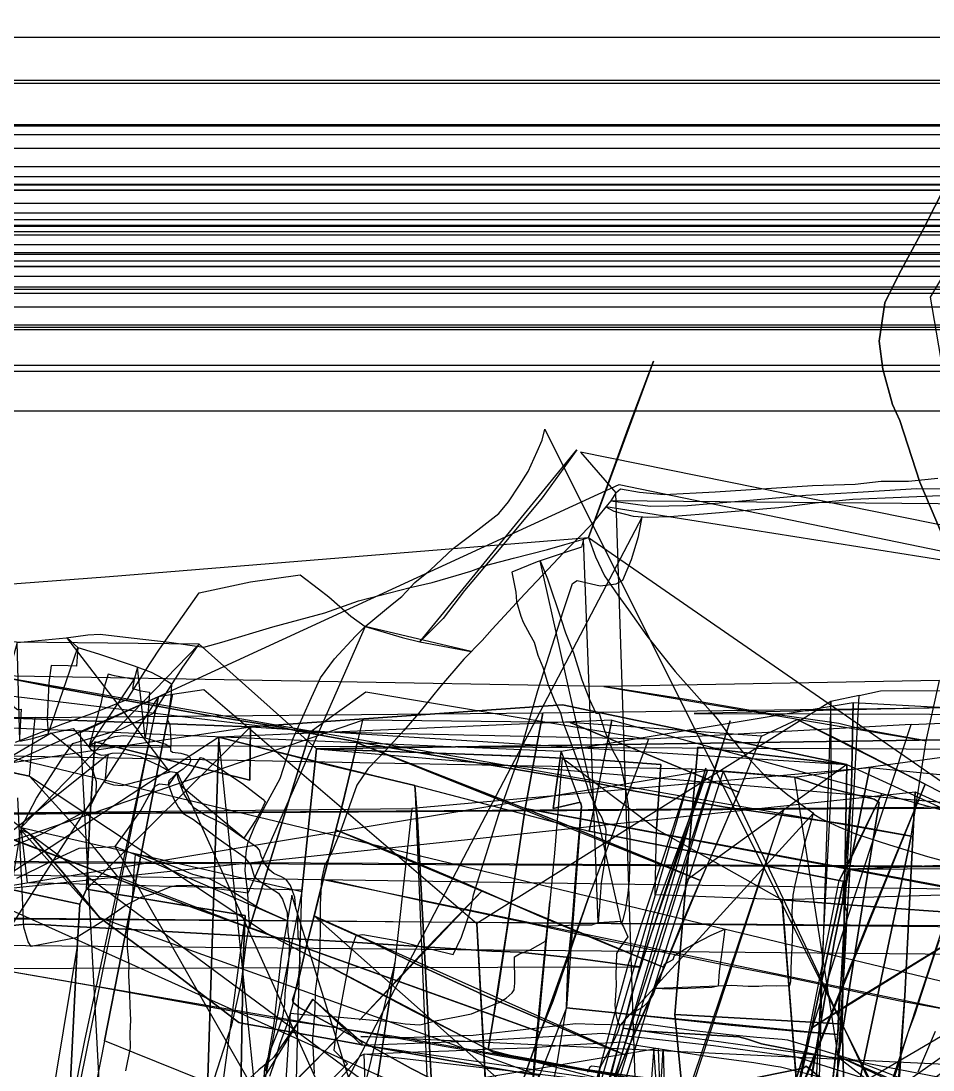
# Model space of a CAD drawing. Extents: x -6790 to 12600, y -1098 to 2171.
# Drawn here: x 144.2 to 294.5, y 566.5 to 739.3 of the extents above; entities that cross this region are included whole.
import ezdxf

# ---------------------------------------------------------------- set-up
doc = ezdxf.new("R2010")
doc.units = 0

msp = doc.modelspace()

# ---------------------------------------------------------------- linework, layer by layer
for points in [[(367.41, 835.37), (333.44, 794.44), (317.5, 761.02), (311.1, 722.69), (293.99, 693.84), (299.03, 664.34), (316.89, 625.39), (319.78, 586.86), (319.87, 567.87), (327.85, 555.01), (359.74, 549.61), (380.88, 552.57), (367.41, 835.37)], [(-7.08, 736.63), (1089.28, 736.63), (1089.28, -7.08), (-7.08, -7.08), (-7.08, 736.63)], [(962.98, 0), (0, 0), (0, 729.55), (962.98, 729.55), (1082.21, 729.55), (1082.21, 684.35), (1082.21, 647.53), (1082.21, 629.33), (1082.21, 621.61), (1082.21, 608.99), (1082.21, 143.11), (1082.21, 79.56), (1082.21, 36.87), (1082.21, 0), (962.98, 0)], [(-7, 729.06), (1082.8, 729.06), (1082.8, -7), (-7, -7), (-7, 729.06)], [(-6.94, 722.27), (1075.52, 722.27), (1075.52, -6.94), (-6.94, -6.94), (-6.94, 722.27)], [(-6.94, 722.27), (1075.52, 722.27), (1075.52, -6.94), (-6.94, -6.94), (-6.94, 722.27)], [(935.17, 0), (0, 0), (0, 722.06), (957.79, 722.06), (1075.8, 722.06), (1075.8, 677.32), (935.17, 0)], [(-6.92, 720.6), (1085.66, 720.6), (1085.66, -6.92), (-6.92, -6.92), (-6.92, 720.6)], [(-6.9, 718.36), (1069.9, 718.36), (1069.9, -6.9), (-6.9, -6.9), (-6.9, 718.36)], [(951.67, 0), (0, 0), (0, 715.33), (951.67, 715.33), (1068.58, 715.33), (1068.58, 671.01), (1068.58, 634.91), (1068.58, 617.06), (1068.58, 609.49), (1068.58, 597.12), (1068.58, 140.32), (1068.58, 78.01), (1068.58, 36.15), (1068.58, 0), (951.67, 0)], [(951.67, 0), (0, 0), (0, 715.33), (951.67, 715.33), (1068.58, 715.33), (1068.58, 671.01), (1068.58, 634.91), (1068.58, 617.06), (1068.58, 609.49), (1068.58, 597.12), (1068.58, 140.32), (1068.58, 78.01), (1068.58, 36.15), (1068.58, 0), (951.67, 0)], [(-6.84, 712.46), (1069.85, 712.46), (1069.85, -6.84), (-6.84, -6.84), (-6.84, 712.46)], [(-6.84, 712.33), (1068.74, 712.33), (1068.74, -6.84), (-6.84, -6.84), (-6.84, 712.33)], [(-6.84, 712.33), (1077.89, 712.33), (1077.89, -6.84), (-6.84, -6.84), (-6.84, 712.33)], [(962.1, 0), (0, 0), (0, 713.68), (962.1, 713.68), (1078.73, 713.68), (1078.73, 669.46), (1078.73, 633.44), (1078.73, 615.64), (1078.73, 608.09), (1078.73, 595.74), (1078.73, 140), (1078.73, 77.83), (1078.73, 36.07), (1078.73, 0), (962.1, 0)], [(-6.84, 711.5), (1057.72, 711.5), (1057.72, -6.84), (-6.84, -6.84), (-6.84, 711.5)], [(946.73, 0), (0, 0), (0, 711.46), (946.73, 711.46), (1063, 711.46), (1063, 667.37), (1063, 631.47), (1063, 613.72), (1063, 606.19), (1063, 593.88), (1063, 139.56), (1063, 77.59), (1063, 35.96), (1063, 0), (946.73, 0)], [(-6.81, 709.32), (1070.67, 709.32), (1070.67, -6.81), (-6.81, -6.81), (-6.81, 709.32)], [(-6.8, 707.71), (1080, 707.71), (1080, -6.8), (-6.8, -6.8), (-6.8, 707.71)], [(-6.79, 706.62), (1064.98, 706.62), (1064.98, -6.79), (-6.79, -6.79), (-6.79, 706.62)], [(-6.78, 705.66), (1074.19, 705.66), (1074.19, -6.78), (-6.78, -6.78), (-6.78, 705.66)], [(947.69, 0), (0, 0), (0, 705.61), (947.69, 705.61), (1063, 705.61), (1063, 661.89), (1063, 626.28), (1063, 608.68), (1063, 601.22), (1063, 589.01), (1063, 138.42), (1063, 76.95), (1063, 35.66), (1063, 0), (947.69, 0)], [(946.6, 0), (0, 0), (0, 705.49), (946.6, 705.49), (1061.9, 705.49), (1061.9, 661.78), (1061.9, 626.17), (1061.9, 608.57), (1061.9, 601.11), (1061.9, 588.9), (1061.9, 138.39), (1061.9, 76.94), (1061.9, 35.66), (1061.9, 0), (946.6, 0)], [(955.75, 0), (0, 0), (0, 705.49), (955.75, 705.49), (1071.04, 705.49), (1071.04, 661.78), (1071.04, 626.17), (1071.04, 608.57), (1071.04, 601.11), (1071.04, 588.9), (1071.04, 138.39), (1071.04, 76.94), (1071.04, 35.66), (1071.04, 0), (955.75, 0)], [(-6.76, 704.06), (1073.61, 704.06), (1073.61, -6.76), (-6.76, -6.76), (-6.76, 704.06)], [(935.72, 0), (0, 0), (0, 704.66), (935.72, 704.66), (1050.88, 704.66), (1050.88, 661), (1050.88, 625.44), (1050.88, 607.86), (1050.88, 600.41), (1050.88, 588.21), (1050.88, 138.23), (1050.88, 76.85), (1050.88, 35.61), (1050.88, 0), (935.72, 0)], [(949.05, 0), (0, 0), (0, 702.5), (949.05, 702.5), (1063.86, 702.5), (1063.86, 658.98), (1063.86, 623.52), (1063.86, 605.99), (1063.86, 598.57), (1063.86, 586.41), (1063.86, 137.81), (1063.86, 76.61), (1063.86, 35.51), (1063.86, 0), (949.05, 0)], [(-6.74, 701.17), (1064.32, 701.17), (1064.32, -6.74), (-6.74, -6.74), (-6.74, 701.17)], [(958.65, 0), (0, 0), (0, 700.91), (958.65, 700.91), (1073.2, 700.91), (1073.2, 657.49), (1073.2, 622.11), (1073.2, 604.63), (1073.2, 597.21), (1073.2, 585.09), (1073.2, 137.49), (1073.2, 76.44), (1073.2, 35.43), (1073.2, 0), (958.65, 0)], [(-6.71, 698.93), (1023.67, 698.93), (1023.67, -6.71), (-6.71, -6.71), (-6.71, 698.93)], [(943.82, 0), (0, 0), (0, 699.83), (943.82, 699.83), (1058.2, 699.83), (1058.2, 656.47), (1058.2, 621.15), (1058.2, 603.69), (1058.2, 596.29), (1058.2, 584.18), (1058.2, 137.28), (1058.2, 76.32), (1058.2, 35.37), (1058.2, 0), (943.82, 0)], [(953.19, 0), (0, 0), (0, 698.88), (953.19, 698.88), (1067.41, 698.88), (1067.41, 655.58), (1067.41, 620.31), (1067.41, 602.87), (1067.41, 595.48), (1067.41, 583.39), (1067.41, 137.1), (1067.41, 76.22), (1067.41, 35.32), (1067.41, 0), (953.19, 0)], [(952.89, 0), (0, 0), (0, 697.29), (952.89, 697.29), (1066.84, 697.29), (1066.84, 654.09), (1066.84, 618.9), (1066.84, 601.5), (1066.84, 594.13), (1066.84, 582.06), (1066.84, 136.78), (1066.84, 76.05), (1066.84, 35.24), (1066.84, 0), (952.89, 0)], [(-6.68, 695.53), (1050.8, 695.53), (1050.8, -6.68), (-6.68, -6.68), (-6.68, 695.53)], [(-6.68, 695.15), (1058.21, 695.15), (1058.21, -6.68), (-6.68, -6.68), (-6.68, 695.15)], [(944.1, 694.44), (0, 694.44), (0, 0), (944.1, 0), (944.1, 694.44)], [(903.83, 0), (0, 0), (0, 692.21), (903.83, 692.21), (1016.96, 692.21), (1016.96, 649.33), (1016.96, 614.39), (1016.96, 597.12), (1016.96, 589.8), (1016.96, 577.82), (1016.96, 135.79), (1016.96, 75.49), (1016.96, 34.99), (1016.96, 0), (903.83, 0)], [(-6.62, 689.25), (1050.92, 689.25), (1050.92, -6.62), (-6.62, -6.62), (-6.62, 689.25)], [(931.54, 0), (0, 0), (0, 688.85), (931.54, 688.85), (1044.12, 688.85), (1044.12, 646.17), (1044.12, 611.4), (1044.12, 594.22), (1044.12, 586.93), (1044.12, 575.01), (1044.12, 135.13), (1044.12, 75.12), (1044.12, 34.82), (1044.12, 0), (931.54, 0)], [(939.02, 0), (0, 0), (0, 688.47), (939.02, 688.47), (1051.54, 688.47), (1051.54, 645.81), (1051.54, 611.07), (1051.54, 593.89), (1051.54, 586.61), (1051.54, 574.7), (1051.54, 135.05), (1051.54, 75.08), (1051.54, 34.8), (1051.54, 0), (939.02, 0)], [(237.67, 654.2), (244.22, 672.26), (248.4, 683.27), (237.67, 654.2)], [(-6.55, 681.62), (1064.05, 681.62), (1064.05, -6.55), (-6.55, -6.55), (-6.55, 681.62)], [(932.74, 0), (0, 0), (0, 682.63), (932.74, 682.63), (1044.3, 682.63), (1044.3, 640.33), (1044.3, 605.88), (1044.3, 588.85), (1044.3, 581.63), (1044.3, 569.82), (1044.3, 133.91), (1044.3, 74.45), (1044.3, 34.5), (1044.3, 0), (932.74, 0)], [(947.17, 0), (0, 0), (0, 675.07), (947.17, 675.07), (1057.5, 675.07), (1057.5, 633.24), (1057.5, 599.17), (1057.5, 582.33), (1057.5, 575.19), (1057.5, 563.51), (1057.5, 132.42), (1057.5, 73.62), (1057.5, 34.12), (1057.5, 0), (947.17, 0)], [(235.74, 668.68), (230.03, 660.77), (222.96, 652.26), (217.28, 645.49), (213.72, 640.86), (209.89, 637.03), (235.74, 668.68)], [(512.14, 280.62), (448.56, 287.8), (344.26, 372.98), (267, 377.5), (237.61, 399.76), (235.72, 401.95), (199.06, 461.44), (175.36, 499.31), (159.14, 525.88), (153.97, 622.11), (242.75, 662.94), (450.74, 620.08), (468.2, 616.51), (512.82, 619.79), (512.14, 280.62)], [(241.35, 660.26), (247.84, 659.41), (253.99, 659.5), (261.77, 660.15), (273.49, 661.18), (281.19, 661.63), (291.72, 662.27), (300.07, 662.21), (319.28, 659.57), (241.35, 660.26)], [(55.21, 638.89), (69.55, 640.03), (116.07, 644.25), (137.6, 646.2), (158.77, 647.82), (237.67, 654.2), (342.81, 581.58), (429.38, 548.98), (55.21, 638.89)], [(236.84, 653.97), (236.53, 652.65), (233.66, 651.71), (229.25, 650.22), (225.08, 648.53), (225.71, 645.22), (225.81, 643.65), (226.52, 641.24), (226.91, 640.27), (228.02, 638.26), (228.72, 637), (229.35, 634.84), (230.14, 632.84), (231.04, 629.95), (232.02, 627.45), (233.07, 625.33), (233.48, 623.85), (234.8, 620.38), (235.79, 617.69), (236.76, 615.16), (237.42, 613.44), (237.65, 612.57), (239.14, 609.37), (239.88, 608.04), (240.5, 606.35), (240.56, 605.85), (240.42, 602.86), (240.32, 600.79), (239.79, 597.33), (239.49, 593.49), (239.27, 590.8), (236.84, 653.97)], [(229.7, 650.38), (230.93, 647.42), (233.16, 640.73), (233.9, 638.52), (235.24, 635.23), (236.61, 630.75), (237.87, 627.54), (238.91, 625.28), (239.43, 625.22), (240.31, 622.42), (241.65, 619.2), (242.96, 616.85), (243.65, 613.45), (244.22, 610.04), (244.34, 606.67), (244.5, 605.02), (244.49, 601.75), (244.39, 597.7), (244.19, 595.63), (243.78, 593.06), (243.35, 591.21), (243.12, 590.64), (229.7, 650.38)], [(181.53, 595.65), (181.13, 599.34), (181.26, 602.35), (181.56, 603.85), (182.81, 606.92), (184.57, 610.27), (186.86, 614.53), (188.99, 620.97), (191.75, 627.24), (193.52, 631.12), (195.83, 634.22), (199.32, 637.96), (200.87, 639.58), (181.53, 595.65)], [(200.87, 639.58), (206.96, 637.77), (209.89, 637.03), (218.36, 635.44), (200.87, 639.58)], [(143.53, 636.94), (142.43, 632.99), (141.92, 631.17), (142.95, 626.38), (143.6, 625.87), (144.2, 625.95), (143.94, 621.27), (143.96, 620.69), (143.53, 636.94)], [(144.2, 606.43), (146.71, 611.27), (150.87, 617.65), (152.71, 620.26), (160.68, 622.67), (166, 625.28), (170.83, 632.87), (173.54, 636.64), (144.2, 606.43)], [(144.2, 606.43), (146.71, 611.27), (150.87, 617.65), (152.71, 620.26), (160.68, 622.67), (166, 625.28), (170.83, 632.87), (173.54, 636.64), (192.85, 619.43), (190.45, 595.9), (190.46, 596.1), (184.25, 596.3), (173.82, 596.6), (162.36, 596.89), (145.24, 597.33), (144.2, 606.43)], [(153.57, 636.1), (153.31, 633.01), (151.94, 633.08), (149.14, 633.12), (148.77, 630.27), (148.49, 624.28), (148.63, 621.9), (153.57, 636.1)], [(151.74, 637.73), (153.01, 636.6), (153.57, 636.1), (156.96, 635.04), (162.81, 633.07), (165.6, 632.01), (167.58, 630.99), (168.97, 630.12), (168.88, 627.97), (168.31, 624.2), (168.71, 623.35), (168.89, 620.82), (168.81, 619.15), (169.16, 618.88), (170.52, 618.71), (171.63, 618.38), (172.03, 617.91), (172.1, 617.39), (171.91, 616.99), (170.9, 616.08), (169.99, 615.47), (168.68, 615.59), (151.74, 637.73)], [(106.84, 634.01), (110.3, 95.46), (826.14, 101.62), (106.84, 634.01)], [(163.38, 632.85), (162.81, 630.83), (162.54, 629.33), (163.91, 628.94), (165.35, 628.72), (164.94, 623.44), (164.66, 621.23), (163.38, 632.85)], [(290.84, 605.03), (280.02, 606.97), (260.18, 609.8), (245.02, 612.49), (238.74, 613.78), (220.08, 617.01), (204.48, 619.66), (189.93, 622.34), (186.67, 623.01), (174.82, 624.94), (163.32, 627.06), (149.21, 629.64), (140.1, 631.43), (290.84, 605.03)], [(295.5, 630.68), (240.19, 629.67), (140.1, 631.43), (149.21, 629.64), (163.32, 627.06), (174.82, 624.94), (186.67, 623.01), (189.93, 622.34), (204.48, 619.66), (220.08, 617.01), (238.74, 613.78), (245.02, 612.49), (260.18, 609.8), (280.02, 606.97), (290.84, 605.03), (293.35, 620.73), (295.5, 630.68)], [(290.84, 605.03), (280.02, 606.97), (260.18, 609.8), (245.02, 612.49), (238.74, 613.78), (220.08, 617.01), (204.48, 619.66), (189.93, 622.34), (186.67, 623.01), (174.82, 624.94), (163.32, 627.06), (149.21, 629.64), (140.1, 631.43), (290.84, 605.03)], [(295.5, 630.68), (240.19, 629.67), (140.1, 631.43), (149.21, 629.64), (163.32, 627.06), (174.82, 624.94), (186.67, 623.01), (189.93, 622.34), (204.48, 619.66), (220.08, 617.01), (238.74, 613.78), (245.02, 612.49), (260.18, 609.8), (280.02, 606.97), (290.84, 605.03), (293.35, 620.73), (295.5, 630.68)], [(162.81, 630.83), (159.56, 631.44), (158.53, 631.73), (157.88, 629.58), (157.32, 626.83), (156.62, 624.28), (155.78, 621.23), (155.36, 619.71), (162.81, 630.83)], [(181.84, 589.91), (172.01, 593.44), (135.02, 607.39), (126.71, 610.67), (133.69, 629.16), (191.81, 622.22), (181.84, 589.91)], [(169.15, 628.4), (174.28, 629.17), (219.31, 590.64), (221.35, 552.63), (221.72, 545.87), (221.71, 545.59), (162.84, 569.3), (157.92, 571.29), (169.15, 628.4)], [(293.35, 620.73), (288.11, 621.66), (282.69, 622.64), (278.95, 623.58), (267.29, 625.2), (254.19, 627.46), (240.19, 629.67), (293.35, 620.73)], [(293.35, 620.73), (288.11, 621.66), (282.69, 622.64), (278.95, 623.58), (267.29, 625.2), (254.19, 627.46), (240.19, 629.67), (293.35, 620.73)], [(282.28, 628.2), (285.81, 628.97), (348.35, 629.17), (347.45, 616.18), (346.63, 599.99), (295.82, 600.21), (280.73, 599.57), (282.28, 628.2)], [(60.94, 463.33), (66.15, 582.95), (166.82, 628.05), (169.15, 628.4), (157.92, 571.29), (153.81, 550.39), (141.54, 480.9), (137.89, 481.04), (137.01, 481.13), (106.09, 484.03), (103.2, 484.19), (101.85, 484.21), (95.43, 484.82), (93, 485.09), (91.19, 484.59), (66.69, 489.25), (63.88, 477.03), (60.94, 463.33)], [(60.94, 463.33), (66.15, 582.95), (166.82, 628.05), (60.94, 463.33)], [(166.82, 628.05), (154.7, 571.61), (139.58, 495.98), (137.01, 481.13), (166.82, 628.05)], [(237.7, 594.91), (231.81, 577.75), (229.82, 572.94), (229.74, 572.72), (220.87, 575.91), (193.46, 585.73), (181.84, 589.91), (191.81, 622.22), (201, 628.77), (247.58, 621.02), (237.7, 594.91)], [(191.81, 622.22), (201, 628.77), (247.58, 621.02), (191.81, 622.22)], [(219.31, 590.64), (221.35, 552.63), (221.72, 545.87), (221.71, 545.59), (221.67, 544.46), (220.29, 529.97), (217.76, 500.37), (215.5, 474.4), (213.87, 454.83), (275.98, 455.08), (276.41, 465.82), (276.27, 489.44), (276.19, 502.2), (276.52, 508.62), (276.81, 517), (278.84, 568.75), (279.16, 570.63), (280.73, 599.57), (282.28, 628.2), (277.59, 627.18), (219.31, 590.64)], [(280.23, 616.84), (233.4, 626.67), (181.99, 623.04), (280.23, 616.84)], [(230.14, 625.32), (336.21, 626.69), (332.18, 613.01), (325, 591.4), (297.51, 596.39), (227.24, 609.58), (230.14, 625.32)], [(278.76, 572.36), (278.95, 577.17), (280.32, 592.55), (279.59, 594.4), (281.02, 613.26), (281.29, 626.97), (233.16, 618.97), (231.88, 609.6), (236.37, 610.61), (236.51, 609.94), (235.83, 601.57), (235.07, 591.37), (234.35, 584.37), (234.1, 578.72), (234.07, 576.72), (237.26, 576.4), (249.51, 575.12), (261.18, 573.89), (272.5, 572.83), (278.76, 572.36)], [(740.72, 623.83), (697.55, 625.95), (634.77, 627.36), (500.73, 624.72), (396.57, 624.13), (302.38, 626.33), (255.09, 625.22), (740.72, 623.83)], [(313.79, 597.74), (307.06, 593.52), (292.8, 584.85), (280.63, 577.37), (274.62, 573.47), (280.48, 591.83), (290.85, 623.41), (348.12, 625.89), (336.5, 615.9), (318.83, 600.73), (313.79, 597.74)], [(276.31, 586.16), (277.7, 613.27), (277.59, 627.18), (276.31, 586.16)], [(145.58, 614.92), (146.49, 624.58), (107.09, 624.15), (118.32, 620.57), (145.58, 614.92)], [(145.58, 614.92), (118.32, 620.57), (107.09, 624.15), (145.58, 614.92)], [(130.2, 615.29), (140.03, 624.55), (181.99, 623.04), (181.86, 614.26), (156.35, 620.56), (155.51, 607.69), (154.96, 596.26), (153.9, 593.8), (129.67, 598.95), (130.2, 615.29)], [(181.99, 623.04), (140.03, 624.55), (130.2, 615.29), (181.99, 623.04)], [(146.49, 624.58), (230.14, 625.32), (227.24, 609.58), (222.83, 580.22), (221.17, 569.86), (220.31, 570.33), (208.9, 576.12), (184.81, 588.93), (180.05, 590.59), (160.21, 598.28), (156.29, 603.07), (145.58, 614.92), (146.49, 624.58)], [(241.54, 624.11), (176.8, 621.35), (195.16, 616.67), (209.08, 613.34), (237.81, 605.85), (239.12, 611.93), (241.54, 624.11)], [(199.57, 620.4), (232, 607.72), (248.17, 601.04), (256.13, 597.72), (258.55, 603.16), (262.44, 612.28), (234.69, 623.72), (200.43, 624.13), (199.57, 620.4)], [(261.03, 624.01), (234.29, 541.79), (222.08, 500.9), (216.62, 483.78), (208.62, 456.95), (206.81, 448.7), (261.03, 624.01)], [(266.17, 621.49), (272.09, 624.22), (279.52, 620.55), (293.17, 613.6), (283.92, 591.24), (274.43, 567.8), (264.41, 542.73), (244.88, 550.98), (237.63, 554.04), (238.91, 557.15), (243.72, 568.97), (249.1, 581.23), (250.13, 583.37), (252.93, 590.36), (256.13, 597.72), (258.55, 603.16), (262.44, 612.28), (266.17, 621.49)], [(237.81, 605.85), (239.12, 611.93), (241.54, 624.11), (237.81, 605.85)], [(241.54, 624.11), (286, 612.05), (280.8, 601.1), (278.99, 597.72), (237.81, 605.85), (239.12, 611.93), (241.54, 624.11)], [(293.17, 613.6), (279.52, 620.55), (272.09, 624.22), (293.17, 613.6)], [(154.96, 596.26), (155.51, 607.69), (156.35, 620.56), (181.86, 614.26), (181.99, 623.04), (154.96, 596.26)], [(262.44, 612.28), (266.17, 621.49), (234.69, 623.72), (262.44, 612.28)], [(100.96, 593.82), (103.19, 592.95), (106.41, 592.27), (109.36, 592.12), (117.3, 592.35), (121.48, 592.71), (123.62, 593.68), (130.06, 597.11), (137.99, 601.33), (147.5, 605.33), (153.98, 608.67), (155.78, 610.32), (156.59, 611.83), (156.62, 613.95), (156.05, 615.71), (154, 618.06), (151.44, 620.14), (149.14, 622), (100.96, 593.82)], [(176.8, 621.35), (124.5, 587.19), (132.3, 497.39), (161.33, 500.87), (161.79, 393.97), (162.14, 309.2), (180.29, 307.51), (183.86, 307.44), (194.41, 309.32), (208.59, 311.94), (207.26, 348.47), (204.83, 421.27), (202.57, 495.93), (172.83, 504.27), (174.37, 546.43), (176.8, 621.35)], [(155.36, 619.71), (156.04, 620.28), (159.65, 621.43), (160.99, 621.61), (162.49, 621.5), (164.66, 621.23), (168.07, 620.17), (168.83, 619.64), (155.36, 619.71)], [(176.8, 621.35), (174.37, 546.43), (172.83, 504.27), (202.57, 495.93), (204.83, 421.27), (207.26, 348.47), (208.59, 311.94), (176.8, 621.35)], [(176.8, 621.35), (195.16, 616.67), (209.08, 613.34), (209.49, 607.65), (212.14, 557.98), (215.45, 500.95), (223.3, 499.56), (222.81, 464.58), (222.29, 409.28), (222.12, 385.63), (221.95, 331.56), (221.48, 313.01), (219.1, 312.82), (208.59, 311.94), (207.26, 348.47), (204.83, 421.27), (202.57, 495.93), (172.83, 504.27), (174.37, 546.43), (176.8, 621.35)], [(209.08, 613.34), (195.16, 616.67), (176.8, 621.35), (209.08, 613.34)], [(429.82, 599.2), (372.42, 622), (192.85, 619.43), (429.82, 599.2)], [(269.59, 594.54), (248.68, 595.37), (248.88, 606.17), (249.6, 616.82), (239.7, 617.51), (233.37, 617.84), (227.94, 618.12), (192.85, 619.43), (372.42, 622), (429.82, 599.2), (417.86, 598.22), (401.69, 597.04), (380.4, 597.4), (372.35, 597.73), (369.37, 594.46), (354.21, 594.03), (340.79, 593.88), (335.77, 592.52), (323.23, 592.47), (308.28, 592.35), (300.06, 592.25), (292.89, 592.78), (269.59, 594.54)], [(257.32, 615.88), (254.74, 616.07), (78.89, 619.41), (58.78, 583.07), (257.32, 615.88)], [(105.33, 620.2), (98.92, 88.39), (790.98, 84.91), (794.81, 617.1), (105.33, 620.2)], [(226.85, 546.33), (224.78, 546.19), (218.15, 545.54), (208.79, 546.46), (187.95, 547.59), (181.09, 548.43), (182.81, 558.61), (189.41, 558.31), (189.87, 575.52), (190.45, 595.9), (192.85, 619.43), (227.94, 618.12), (233.37, 617.84), (232.1, 602.23), (231.29, 594.26), (230.43, 585.39), (229.01, 570.7), (227.91, 557.71), (226.85, 546.33)], [(192.85, 619.43), (227.94, 618.12), (233.37, 617.84), (192.85, 619.43)], [(196.07, 606.05), (197.14, 610.23), (198.71, 616.67), (199.57, 620.4), (196.07, 606.05)], [(256.13, 597.72), (252.93, 590.36), (250.13, 583.37), (241.01, 587.09), (229.58, 591.91), (217.69, 597.12), (205.32, 602.33), (196.07, 606.05), (197.14, 610.23), (198.71, 616.67), (199.57, 620.4), (232, 607.72), (248.17, 601.04), (256.13, 597.72)], [(256.13, 597.72), (248.17, 601.04), (232, 607.72), (199.57, 620.4), (256.13, 597.72)], [(236.51, 609.94), (236.37, 610.61), (231.88, 609.6), (233.16, 618.97), (236.51, 609.94)], [(279.68, 585.61), (279.51, 574.02), (276.36, 574.24), (251.9, 575.61), (253.8, 597.73), (255.7, 619.68), (280.23, 616.84), (279.68, 585.61)], [(253.8, 597.73), (255.7, 619.68), (280.23, 616.84), (253.8, 597.73)], [(170.5, 613.29), (172.14, 615.43), (173.78, 617.97), (174.17, 617.89), (175.79, 616.89), (176.81, 616.35), (177.94, 615.51), (180.66, 613.69), (184.04, 611.12), (184.42, 610.67), (183.68, 609.11), (182.8, 607.62), (181.97, 606.36), (180.87, 604.67), (170.5, 613.29)], [(231.29, 594.26), (230.43, 585.39), (229.01, 570.7), (227.91, 557.71), (226.85, 546.33), (244.99, 547.5), (247.12, 547.63), (258.71, 548.37), (265.35, 548.87), (273.07, 550.73), (272.19, 561.47), (270.8, 579.12), (269.73, 592.66), (269.59, 594.54), (248.68, 595.37), (248.88, 606.17), (249.6, 616.82), (239.7, 617.51), (233.37, 617.84), (232.1, 602.23), (231.29, 594.26)], [(233.37, 617.84), (239.7, 617.51), (249.6, 616.82), (248.88, 606.17), (233.37, 617.84)], [(168.48, 613.47), (168.58, 614.2), (169.36, 614.89), (169.89, 615.48), (168.48, 613.47)], [(254.74, 616.07), (244.14, 583.76), (232.39, 540.92), (223.7, 509.6), (254.74, 616.07)], [(257.04, 616.24), (250.49, 596.5), (244.65, 578.6), (241.01, 564.27), (237.23, 550.8), (234.88, 539.84), (229.88, 524.86), (225.88, 510.04), (257.04, 616.24)], [(259.89, 615.7), (250.92, 587.92), (246.26, 572.94), (242.92, 562.11), (240.83, 552.01), (239.5, 548.59), (237, 539.37), (229.77, 514.24), (250.42, 510.53), (261.24, 509.4), (271.19, 509.41), (282.27, 512.81), (293.05, 514.54), (301.3, 516.16), (303.66, 515.96), (307.54, 514.56), (259.89, 615.7)], [(278.84, 568.44), (277.36, 568.6), (266.19, 570.8), (263.88, 571.55), (262.44, 571.98), (255.28, 572.37), (246.26, 572.94), (243.42, 573.37), (246.13, 583.49), (248.44, 592.15), (257.32, 615.88), (259.89, 615.7), (271.62, 614.73), (276.34, 613.14), (284.73, 611.12), (285.6, 610.56), (285.39, 609.59), (283.08, 594.94), (280.44, 578.34), (278.84, 568.44)], [(246.13, 583.49), (248.44, 592.15), (257.32, 615.88), (246.13, 583.49)], [(271.62, 614.73), (259.89, 615.7), (257.32, 615.88), (271.62, 614.73)], [(278.18, 587.52), (273.44, 559.12), (271.1, 545.76), (268.66, 530.63), (267.42, 525.08), (267.79, 525.68), (269.21, 525.99), (287, 525.52), (294.26, 525.25), (301.29, 523.52), (308.01, 521.86), (312.43, 548.68), (315.41, 568.69), (317.36, 581.85), (322.53, 612.43), (284.05, 616.27), (278.18, 587.52)], [(279.68, 585.61), (280.23, 616.84), (308.32, 603.96), (307.56, 540.11), (280.25, 544.36), (279.51, 574.02), (279.68, 585.61)], [(184.81, 588.93), (180.05, 590.59), (160.21, 598.28), (156.29, 603.07), (145.58, 614.92), (184.81, 588.93)], [(293.17, 613.6), (283.92, 591.24), (274.43, 567.8), (264.41, 542.73), (293.17, 613.6)], [(278.84, 568.44), (280.44, 578.34), (283.08, 594.94), (285.39, 609.59), (285.6, 610.56), (284.73, 611.12), (276.34, 613.14), (271.62, 614.73), (278.84, 568.44)], [(791.93, 612.79), (759.01, 612.98), (79.55, 608.24), (791.93, 612.79)], [(138.65, 539.92), (141.13, 571.35), (142.46, 596.46), (291.49, 612.31), (289.8, 578.71), (288.09, 555.9), (286.14, 526.63), (285.09, 508.75), (285.13, 508.33), (263.07, 506.95), (238.6, 505.41), (226.56, 504.59), (211.68, 503.74), (193.66, 502.59), (188.38, 502.13), (170.03, 499.47), (166.77, 499.37), (150.61, 501.1), (137.1, 502.59), (136.86, 504.08), (138.65, 539.92)], [(221.48, 313.01), (221.95, 331.56), (222.12, 385.63), (222.29, 409.28), (222.81, 464.58), (223.3, 499.56), (215.45, 500.95), (212.14, 557.98), (209.49, 607.65), (209.08, 613.34), (221.48, 313.01)], [(256.13, 597.72), (258.55, 603.16), (262.44, 612.28), (256.13, 597.72)], [(286, 612.05), (342.77, 596.5), (339.35, 586.93), (326.15, 546.66), (277.92, 557.32), (271.24, 558.74), (273.01, 566.77), (279.7, 597.58), (279.29, 597.66), (278.99, 597.72), (280.8, 601.1), (286, 612.05)], [(278.76, 572.36), (278.95, 577.17), (280.32, 592.55), (279.59, 594.4), (281.02, 613.26), (278.76, 572.36)], [(278.99, 597.72), (280.8, 601.1), (286, 612.05), (278.99, 597.72)], [(360.48, 555.01), (356.6, 529.87), (353.31, 507.28), (349.12, 477.13), (348.1, 470.51), (347.69, 467.82), (345.93, 449.67), (337.38, 450.04), (323.65, 450.63), (298.38, 452.05), (287.18, 452.51), (286.48, 452.54), (286.34, 454.24), (285.98, 472.02), (285.43, 504.8), (285.13, 508.33), (285.09, 508.75), (286.14, 526.63), (288.09, 555.9), (289.8, 578.71), (291.49, 612.31), (364.04, 579.53), (360.48, 555.01)], [(172.01, 593.44), (135.02, 607.39), (126.71, 610.67), (172.01, 593.44)], [(269.78, 609.2), (254.9, 565.07), (242.1, 523.16), (239.15, 513.48), (235.23, 501.41), (231.94, 491.97), (222.86, 466.14), (217.87, 450.28), (207.44, 418.89), (202.7, 405.28), (269.78, 609.2)], [(221.17, 569.86), (222.83, 580.22), (227.24, 609.58), (221.17, 569.86)], [(325, 591.4), (297.51, 596.39), (227.24, 609.58), (222.83, 580.22), (221.17, 569.86), (222.04, 569.39), (229.4, 568.07), (237.21, 566.58), (244.08, 565.59), (258.18, 563.81), (262.51, 564.66), (273.08, 566.79), (273.53, 567.13), (282.68, 559.75), (292.69, 551.7), (297.43, 550.45), (316.3, 545.42), (330.49, 541.53), (333.38, 550.04), (339.73, 569.17), (320.17, 575.87), (325, 591.4)], [(227.24, 609.58), (297.51, 596.39), (325, 591.4), (227.24, 609.58)], [(234.07, 576.72), (234.1, 578.72), (234.35, 584.37), (235.07, 591.37), (235.83, 601.57), (236.51, 609.94), (234.07, 576.72)], [(274.7, 608.77), (274.07, 606.46), (273.2, 603.62), (272.72, 601.4), (272.27, 599.64), (271.71, 596.98), (271.36, 595.32), (271.19, 592.56), (271.32, 589.75), (271.21, 586.61), (271.06, 584.77), (270.99, 581.07), (270.8, 580.38), (268.63, 580.31), (266.97, 580.36), (265.73, 580.23), (263.98, 580.24), (261.3, 580.39), (259.06, 580.33), (258, 580.08), (254.05, 579.94), (250.98, 579.83), (248.69, 579.91), (248.41, 579.12), (247.79, 578.03), (247.14, 577.33), (246.48, 576.74), (244.84, 575.83), (243.79, 575.01), (243.22, 574.14), (242.86, 573.82), (274.7, 608.77)], [(144.15, 606.06), (145.47, 605.52), (151.09, 599.04), (157.13, 591.61), (165.63, 585.33), (180.08, 574.32), (180.52, 574.21), (194.08, 571.8), (214.99, 568), (227.37, 565.92), (229.42, 565.66), (227.44, 550.8), (223.33, 550.53), (197.14, 548.46), (174.16, 546.87), (167.34, 516.9), (130.79, 521.58), (130.57, 521.61), (144.15, 606.06)], [(157.13, 591.61), (151.09, 599.04), (145.47, 605.52), (144.15, 606.06), (157.13, 591.61)], [(190.45, 595.9), (190.46, 596.1), (184.25, 596.3), (173.82, 596.6), (162.36, 596.89), (145.24, 597.33), (144.2, 606.43), (190.45, 595.9)], [(192.46, 591.91), (193.09, 594.39), (195.6, 604.23), (196.07, 606.05), (192.46, 591.91)], [(250.13, 583.37), (249.1, 581.23), (243.72, 568.97), (241.03, 570.04), (232.07, 573.9), (220.72, 578.72), (214.6, 581.52), (208.64, 584.25), (201.49, 587.75), (193.85, 591.2), (192.46, 591.91), (193.09, 594.39), (195.6, 604.23), (196.07, 606.05), (205.32, 602.33), (217.69, 597.12), (229.58, 591.91), (241.01, 587.09), (250.13, 583.37)], [(250.13, 583.37), (241.01, 587.09), (229.58, 591.91), (217.69, 597.12), (205.32, 602.33), (196.07, 606.05), (250.13, 583.37)], [(269.59, 594.54), (248.68, 595.37), (248.88, 606.17), (269.59, 594.54)], [(188.08, 591.08), (186.23, 591.87), (183.32, 593.23), (179.84, 595.36), (177.66, 596.72), (175.23, 597.97), (172.51, 598.68), (169.48, 599.94), (164.59, 601.69), (162.98, 602.02), (188.08, 591.08)], [(66.96, 600.96), (135.85, 600.88), (818.73, 597.52), (66.96, 600.96)], [(346.63, 599.99), (346.02, 587.91), (343.52, 538.64), (343.5, 538.28), (338.72, 540.48), (317.52, 550.54), (286.64, 565.38), (278.84, 568.75), (279.16, 570.63), (280.73, 599.57), (295.82, 600.21), (346.63, 599.99)], [(346.63, 599.99), (295.82, 600.21), (280.73, 599.57), (346.63, 599.99)], [(89.84, 599.43), (785.72, 589.09), (779.97, 92.07), (740.84, 91.65), (728.89, 91.75), (723.88, 92.07), (717.29, 92.52), (682.9, 93.32), (432.67, 95.45), (307.1, 97.51), (213.56, 98.73), (136.9, 99.68), (84.96, 100.39), (89.84, 599.43)], [(153.9, 593.8), (153.45, 586.55), (152.08, 559.34), (151.66, 552.68), (151.68, 551.81), (151.92, 551.43), (154.95, 549.6), (154.64, 536.67), (154.22, 522.39), (142.6, 522.74), (142.26, 519.14), (136.69, 522.61), (126.85, 528.88), (128.57, 538.48), (129.64, 544.02), (130.79, 550.55), (130.16, 580.75), (129.67, 598.95), (153.9, 593.8)], [(269.59, 594.54), (292.89, 592.78), (300.06, 592.25), (308.28, 592.35), (323.23, 592.47), (335.77, 592.52), (340.79, 593.88), (354.21, 594.03), (369.37, 594.46), (372.35, 597.73), (380.4, 597.4), (401.69, 597.04), (417.86, 598.22), (429.82, 599.2), (269.59, 594.54)], [(278.84, 568.75), (279.16, 570.63), (280.73, 599.57), (278.84, 568.75)], [(193.71, 597.87), (194.83, 597.8), (210.39, 594.38), (218.78, 592.58), (228.15, 590.61), (240.33, 587.92), (260.39, 583.76), (268.67, 582.18), (288.72, 577.95), (296.5, 576.52), (193.71, 597.87)], [(250.13, 583.37), (252.93, 590.36), (256.13, 597.72), (250.13, 583.37)], [(278.99, 597.72), (279.29, 597.66), (279.7, 597.58), (273.01, 566.77), (271.24, 558.74), (278.99, 597.72)], [(274.62, 573.47), (280.63, 577.37), (292.8, 584.85), (307.06, 593.52), (313.79, 597.74), (274.62, 573.47)], [(181.13, 591.97), (180.8, 584.47), (180.16, 551.15), (172.14, 550.01), (171.96, 548.47), (170.78, 514.72), (162.91, 514.61), (150.03, 514.29), (142.26, 519.14), (142.6, 522.74), (154.22, 522.39), (154.64, 536.67), (154.95, 549.6), (151.92, 551.43), (151.68, 551.81), (151.66, 552.68), (152.08, 559.34), (153.45, 586.55), (153.9, 593.8), (154.96, 596.26), (181.13, 591.97)], [(181.09, 548.43), (182.81, 558.61), (189.41, 558.31), (189.87, 575.52), (190.45, 595.9), (181.09, 548.43)], [(199.95, 574.72), (212.33, 587.95), (220.03, 595.89), (199.95, 574.72)], [(229.74, 572.72), (229.82, 572.94), (231.81, 577.75), (237.7, 594.91), (229.74, 572.72)], [(266.68, 548.12), (268.93, 549.23), (275.63, 553.19), (281.61, 556.74), (287.01, 559.69), (291.52, 562.66), (295.25, 565.59), (296.77, 566.73), (301.8, 570.78), (305.07, 573.33), (308.63, 576.07), (319.27, 584.48), (330.66, 593.75), (334.15, 595.48), (266.68, 548.12)], [(226.85, 546.33), (227.91, 557.71), (229.01, 570.7), (230.43, 585.39), (231.29, 594.26), (226.85, 546.33)], [(273.07, 550.73), (272.19, 561.47), (270.8, 579.12), (269.73, 592.66), (269.59, 594.54), (273.07, 550.73)], [(71.88, 94), (800.52, 88.91), (801.87, 586.62), (73.83, 591.85), (71.88, 94)], [(71.88, 94), (800.52, 88.91), (801.87, 586.62), (73.83, 591.85), (71.88, 94)], [(97.67, 591.94), (792.06, 585.55), (784.52, 85.89), (784.41, 69.63), (97.67, 591.94)], [(229.42, 565.66), (227.37, 565.92), (214.99, 568), (194.08, 571.8), (180.52, 574.21), (180.08, 574.32), (165.63, 585.33), (157.13, 591.61), (229.42, 565.66)], [(170.78, 514.72), (171.96, 548.47), (172.14, 550.01), (180.16, 551.15), (180.8, 584.47), (181.13, 591.97), (170.78, 514.72)], [(235.68, 553.61), (222.12, 559.78), (208.45, 566.72), (200.36, 571.24), (190.01, 576.81), (189, 577.59), (188.89, 578.07), (189.7, 580.34), (191.17, 586.8), (192.46, 591.91), (235.68, 553.61)], [(243.72, 568.97), (238.91, 557.15), (237.63, 554.04), (235.68, 553.61), (222.12, 559.78), (208.45, 566.72), (200.36, 571.24), (190.01, 576.81), (189, 577.59), (188.89, 578.07), (189.7, 580.34), (191.17, 586.8), (192.46, 591.91), (193.85, 591.2), (201.49, 587.75), (208.64, 584.25), (214.6, 581.52), (220.72, 578.72), (232.07, 573.9), (241.03, 570.04), (243.72, 568.97)], [(243.72, 568.97), (241.03, 570.04), (232.07, 573.9), (220.72, 578.72), (214.6, 581.52), (208.64, 584.25), (201.49, 587.75), (193.85, 591.2), (192.46, 591.91), (243.72, 568.97)], [(229.74, 572.72), (220.87, 575.91), (193.46, 585.73), (181.84, 589.91), (229.74, 572.72)], [(219.31, 590.64), (221.35, 552.63), (221.72, 545.87), (221.71, 545.59), (219.31, 590.64)], [(248.69, 579.91), (249.45, 581.3), (250.21, 583.9), (251.62, 584.7), (251.84, 585.35), (253.88, 586.64), (257.9, 588.7), (260.13, 589.7), (259.7, 586.37), (259.23, 582.72), (259.06, 580.33), (248.69, 579.91)], [(50.06, 587.89), (779.25, 581.11), (775.84, 83.59), (42.2, 89.17), (50.06, 587.89)], [(221.17, 569.86), (220.31, 570.33), (208.9, 576.12), (184.81, 588.93), (221.17, 569.86)], [(281.13, 558.82), (274.16, 560.16), (249.8, 564.29), (228.63, 568.02), (205.98, 571.94), (185.32, 575.05), (172.46, 577.36), (155.2, 580.47), (138.65, 583.33), (134.69, 583.97), (120.51, 586.52), (281.13, 558.82)], [(281.13, 558.82), (274.16, 560.16), (249.8, 564.29), (228.63, 568.02), (205.98, 571.94), (185.32, 575.05), (172.46, 577.36), (155.2, 580.47), (138.65, 583.33), (134.69, 583.97), (120.51, 586.52), (281.13, 558.82)], [(153.45, 586.55), (152.08, 559.34), (151.66, 552.68), (151.68, 551.81), (151.92, 551.43), (154.95, 549.6), (154.64, 536.67), (154.22, 522.39), (142.6, 522.74), (142.26, 519.14), (153.45, 586.55)], [(267.42, 525.08), (268.66, 530.63), (271.1, 545.76), (273.44, 559.12), (278.18, 587.52), (267.42, 525.08)], [(276.31, 586.16), (272.84, 519.37), (270.15, 464.22), (268.93, 435.31), (268.73, 387.05), (268.45, 356.52), (268.23, 329.7), (268.12, 299.74), (267.65, 270.53), (267.6, 253.73), (276.31, 586.16)], [(186.78, 506.85), (189.21, 513.83), (199.41, 543.27), (201.87, 549.85), (202.18, 551.87), (201.83, 557.84), (204.81, 577.24), (205.8, 584.14), (186.78, 506.85)], [(243.72, 568.97), (249.1, 581.23), (250.13, 583.37), (243.72, 568.97)], [(192.26, 578.16), (200.32, 571.06), (200.34, 570.58), (192.26, 578.16)], [(285.13, 508.33), (285.09, 508.75), (286.14, 526.63), (288.09, 555.9), (289.8, 578.71), (285.13, 508.33)], [(218.86, 538.55), (218.95, 538.84), (219.39, 542.19), (220.8, 549.97), (220.95, 550.93), (220.49, 551.77), (227.08, 553.74), (228.35, 553.77), (230.04, 554.58), (230.6, 556.33), (230.72, 557.53), (231.34, 561.74), (232.41, 566.89), (233.66, 574.51), (234.07, 576.72), (218.86, 538.55)], [(278.76, 572.36), (272.5, 572.83), (261.18, 573.89), (249.51, 575.12), (237.26, 576.4), (234.07, 576.72), (278.76, 572.36)], [(251.9, 575.61), (276.36, 574.24), (279.51, 574.02), (251.9, 575.61)], [(255.4, 525.6), (256, 540.76), (255.84, 543.19), (253.38, 560.47), (253.33, 560.96), (251.9, 575.61), (276.36, 574.24), (279.51, 574.02), (280.25, 544.36), (280.27, 543.58), (280.67, 521.43), (275.05, 522.55), (259.97, 524.99), (255.4, 525.6)], [(197.84, 573.25), (182.55, 557.67), (174.1, 549.3), (197.84, 573.25)], [(200.36, 570.58), (217.77, 571.22), (232.07, 572.09), (240, 572.56), (258.27, 570.5), (271.92, 568.66), (291.47, 562.52), (310.98, 556.62), (325.18, 552.66), (200.36, 570.58)], [(219.77, 545.24), (220.23, 545.69), (225.09, 559.8), (229.74, 572.72), (219.77, 545.24)], [(234.11, 540.25), (241.38, 565.73), (243.42, 573.37), (234.11, 540.25)], [(243.42, 573.37), (246.26, 572.94), (255.28, 572.37), (262.44, 571.98), (263.88, 571.55), (266.19, 570.8), (277.36, 568.6), (278.84, 568.44), (279.03, 568.42), (277.37, 558.33), (275.76, 548.72), (273.39, 533.21), (264.61, 534.68), (258.5, 535.72), (252.49, 536.74), (245.44, 537.81), (239.13, 538.89), (234.88, 539.84), (234.11, 540.25), (241.38, 565.73), (243.42, 573.37)], [(278.84, 568.44), (277.36, 568.6), (266.19, 570.8), (263.88, 571.55), (262.44, 571.98), (255.28, 572.37), (246.26, 572.94), (243.42, 573.37), (278.84, 568.44)], [(274.62, 573.47), (269.1, 556.17), (266.86, 548.64), (266.68, 548.12), (274.62, 573.47)], [(274.85, 536.4), (276.08, 547.96), (277.26, 558.8), (278.64, 571.54), (278.76, 572.36), (274.85, 536.4)], [(162.84, 569.3), (157.92, 571.29), (153.81, 550.39), (159.31, 549.97), (184.42, 548.06), (214.6, 546), (221.71, 545.59), (162.84, 569.3)], [(192.69, 560.53), (198.65, 560.58), (204.52, 560.71), (209.26, 560.72), (215.58, 560.86), (220.98, 561.03), (225.02, 561.02), (233.44, 561.17), (240.69, 561.41), (241.21, 561.32), (247.18, 561.51), (249.65, 561.44), (249.62, 562.92), (249.37, 565.68), (249.29, 568.34), (249.22, 570.02), (192.69, 560.53)], [(330.49, 541.53), (316.3, 545.42), (297.43, 550.45), (292.69, 551.7), (282.68, 559.75), (273.53, 567.13), (273.08, 566.79), (262.51, 564.66), (258.18, 563.81), (244.08, 565.59), (237.21, 566.58), (229.4, 568.07), (222.04, 569.39), (221.17, 569.86), (330.49, 541.53)], [(237.63, 554.04), (238.91, 557.15), (243.72, 568.97), (237.63, 554.04)], [(243.58, 506.43), (248.73, 511.73), (250.85, 516.41), (252.29, 520.18), (253.33, 524.9), (253.63, 526.3), (253.49, 532.68), (252.86, 537.47), (251.47, 546.49), (249.57, 554.62), (249.35, 557.41), (248.44, 570.14), (243.58, 506.43)], [(249.99, 569.89), (250.29, 559.74), (250.92, 555.25), (252.35, 548.66), (253.99, 540.71), (255.27, 534.53), (255.8, 529.6), (254.68, 520.75), (254.16, 518.22), (251.85, 512.02), (246.11, 505.96), (249.99, 569.89)], [(278.84, 568.75), (276.81, 517), (276.52, 508.62), (276.19, 502.2), (276.27, 489.44), (276.41, 465.82), (278.84, 568.75)], [(276.41, 465.82), (276.27, 489.44), (276.19, 502.2), (276.52, 508.62), (276.81, 517), (278.84, 568.75), (286.64, 565.38), (317.52, 550.54), (338.72, 540.48), (343.5, 538.28), (341.17, 493.92), (338.87, 462.17), (338.92, 459.57), (338.41, 442.4), (333.62, 443.98), (318.94, 449.5), (301.94, 456.27), (280.95, 464.3), (276.41, 465.82)], [(343.5, 538.28), (338.72, 540.48), (317.52, 550.54), (286.64, 565.38), (278.84, 568.75), (343.5, 538.28)], [(232.99, 538.86), (233.97, 538.77), (237.86, 539.34), (241.19, 540.34), (242.36, 540.69), (242.09, 542.81), (241.56, 546.85), (241.15, 549.35), (240.68, 552.77), (240.07, 556.43), (239.81, 559.21), (239.5, 562.5), (239.48, 565.75), (239.62, 566.96), (232.99, 538.86)], [(279.03, 568.42), (277.37, 558.33), (275.76, 548.72), (273.39, 533.21), (279.03, 568.42)], [(316.77, 539.22), (300.15, 541.61), (302.51, 557.54), (303.51, 563.7), (279.03, 568.42), (316.77, 539.22)]]:
    msp.add_lwpolyline(points, close=True)
for points in [[(299.59, 646.14), (292.27, 663.35), (288.96, 673.48), (287.77, 676.13), (286.17, 681.94), (285.57, 686.57), (286.54, 692.87), (288.8, 697.56), (292.83, 704.95), (298.65, 716.47)], [(298.65, 716.47), (292.83, 704.95), (288.8, 697.56), (286.54, 692.87), (285.57, 686.57), (286.17, 681.94), (287.77, 676.13), (288.96, 673.48), (292.27, 663.35), (299.59, 646.14)], [(298.65, 716.47), (292.83, 704.95), (288.8, 697.56), (286.54, 692.87), (285.57, 686.57), (286.17, 681.94), (287.77, 676.13), (288.96, 673.48), (292.27, 663.35), (299.59, 646.14)], [(143.26, 620.51), (151.05, 623.5), (156, 625.29), (161.69, 627.51), (164.57, 632.15), (167.01, 635.83), (173.51, 645.09), (182.01, 646.9), (190.18, 648.08), (193.2, 645.77), (194.92, 644.47), (198.53, 641.26), (200.87, 639.58), (205.34, 643.23), (206.94, 644.48), (209.07, 646.8), (211.57, 648.82), (215.38, 652.4), (219.45, 655.47), (222.91, 658.17), (224.52, 660.11), (226.31, 662.86), (227.74, 665.11), (229.24, 668.38), (230.05, 670.23), (230.49, 672.09), (432.28, 268.14)], [(512.82, 612.39), (236.39, 668.26), (236.39, 668.26), (242.18, 661.56), (242.94, 662.23), (246.11, 661.67), (250.17, 661.32), (258.58, 661.73), (274.59, 662.81), (281.6, 663), (285.93, 663.51), (290.41, 663.49), (295.26, 663.98)], [(251.6, 377.35), (242.18, 661.56), (242.18, 661.56), (241.35, 660.26), (240.53, 659.29), (238.24, 656.44), (235.94, 654.08), (233.56, 651.7), (230.14, 648.07), (227.17, 644.94), (221.84, 639.12), (220.15, 637.26), (217.14, 634.2), (213.13, 629.52), (209.68, 625.22), (207.26, 622.42), (204.48, 619.34), (201.36, 616.15), (199.5, 613.44), (196.8, 605.83), (195.38, 602.38), (194.18, 600.11), (193.71, 597.87), (193.48, 593.73), (193.48, 590.14), (193.41, 586.5), (193.28, 583.95), (192.66, 579.49), (192.59, 576.62), (192.21, 571.58), (192.46, 565.94)], [(399.71, 634.01), (240.53, 659.29), (240.53, 659.29), (241.85, 658.55), (245.05, 657.74), (247.45, 657.58), (251.02, 657.68), (256.62, 658.14), (263.19, 658.68), (269.03, 659.16), (275.03, 659.94), (281.26, 660.54), (289.21, 660.84), (295.65, 661.13)], [(195.79, 565.29), (197.95, 567.53), (195.79, 569.7), (196.21, 573.27), (197.38, 579.56), (198.72, 586.78), (199.41, 588.66), (200.5, 588.84), (205.79, 587.89), (215.37, 585.51), (216.74, 588.37), (218.27, 592.69), (218.73, 595.35), (222.9, 608.65), (226.11, 617.62), (229.34, 629.01), (233.55, 642.18), (235.03, 646.67), (235.81, 647.13), (239.6, 646.26), (242.24, 646.58), (243.34, 647.21), (244.79, 650.58), (245.93, 654.37), (246.52, 657.65), (186.45, 542.94)], [(143.53, 636.94), (151.61, 637.71), (155.2, 638.18), (157.2, 638.29), (162.33, 637.7), (168.57, 636.95), (174.32, 636.16), (177.27, 636.96), (185.66, 639.5), (194.23, 641.82), (199.77, 643.76), (208.32, 646), (211.93, 646.81), (215.87, 647.98), (218.31, 648.69), (220.95, 649.64), (225.32, 650.84), (230.95, 652.25), (233.78, 653.08), (236.84, 653.97), (237.67, 654.2), (238.83, 651.04), (240.33, 647.9), (242.51, 644.73), (244.26, 642.3), (247.32, 638.01), (249.4, 635.36), (251.99, 632.15), (255.09, 628.63), (258.2, 625.1), (258.88, 624.33), (261.03, 621.39), (263.08, 618.9), (264.79, 617.08), (267.04, 614.69), (270.53, 611.84), (274.6, 608.91), (274.8, 608.64), (276.09, 607.88), (278.94, 606.53), (281.66, 605.41), (287.29, 603.57), (293.56, 601.68), (296.98, 600.73)], [(189.41, 558.31), (189.87, 575.52), (190.45, 595.9), (190.46, 596.1), (184.25, 596.3), (173.82, 596.6), (162.36, 596.89), (145.24, 597.33), (144.2, 606.43), (144.2, 606.43), (146.71, 611.27), (150.87, 617.65), (152.71, 620.26), (160.68, 622.67), (166, 625.28), (170.83, 632.87), (173.54, 636.64), (103.26, 637.39), (98.95, 609.53), (95.73, 589.48), (95.59, 586.23), (95.44, 572.09), (94.62, 555.63)], [(401.23, 633.96), (201.41, 516.62)], [(461.23, 449.5), (55.19, 632.1)], [(140.1, 631.43), (149.21, 629.64), (163.32, 627.06), (174.82, 624.94), (186.67, 623.01), (189.93, 622.34), (204.48, 619.66), (220.08, 617.01), (238.74, 613.78), (245.02, 612.49), (260.18, 609.8), (280.02, 606.97), (290.84, 605.03), (288.04, 591.64), (281.13, 558.82)], [(140.1, 631.43), (149.21, 629.64), (163.32, 627.06), (174.82, 624.94), (186.67, 623.01), (189.93, 622.34), (204.48, 619.66), (220.08, 617.01), (238.74, 613.78), (245.02, 612.49), (260.18, 609.8), (280.02, 606.97), (290.84, 605.03), (288.04, 591.64), (281.13, 558.82)], [(295.44, 527.1), (285.91, 525.82), (274.66, 524.58), (271.39, 524.45), (274.55, 534.86), (276.64, 542.34), (279.24, 551.92), (280.64, 556.48), (281.13, 558.82), (288.04, 591.64), (290.84, 605.03), (293.35, 620.73), (295.5, 630.68)], [(295.44, 527.1), (285.91, 525.82), (274.66, 524.58), (271.39, 524.45), (274.55, 534.86), (276.64, 542.34), (279.24, 551.92), (280.64, 556.48), (281.13, 558.82), (288.04, 591.64), (290.84, 605.03), (293.35, 620.73), (295.5, 630.68)], [(180.16, 551.15), (180.8, 584.47), (181.13, 591.97), (154.96, 596.26), (155.51, 607.69), (156.35, 620.56), (181.86, 614.26), (181.99, 623.04), (233.4, 626.67), (280.23, 616.84), (255.7, 619.68), (253.8, 597.73), (251.9, 575.61), (253.33, 560.96)], [(306.69, 625.62), (281.29, 626.97), (281.02, 613.26), (281.02, 613.26), (279.59, 594.4), (280.32, 592.55), (278.95, 577.17), (278.76, 572.36), (278.64, 571.54), (277.26, 558.8)], [(231.34, 561.74), (232.41, 566.89), (233.66, 574.51), (234.07, 576.72), (234.1, 578.72), (234.35, 584.37), (235.07, 591.37), (235.83, 601.57), (236.51, 609.94), (236.37, 610.61), (231.88, 609.6), (233.16, 618.97), (108.72, 624.21), (108.58, 608.2), (108.46, 601.72), (108.06, 574.5), (108.34, 573.14), (98.93, 552.46)], [(141.24, 603.73), (200.43, 624.13), (199.57, 620.4), (198.71, 616.67), (197.14, 610.23), (196.07, 606.05), (195.6, 604.23), (193.09, 594.39), (192.46, 591.91), (191.17, 586.8), (189.7, 580.34), (188.89, 578.07), (189, 577.59), (190.01, 576.81), (200.36, 571.24), (208.45, 566.72), (222.12, 559.78)], [(101.84, 552.22), (86.58, 568.69), (86.58, 568.69), (73.21, 583.84), (63.7, 594.18), (95.68, 622.59), (113.24, 615.97), (126.71, 610.67), (135.02, 607.39), (172.01, 593.44), (181.84, 589.91), (193.46, 585.73), (220.87, 575.91), (229.74, 572.72), (225.09, 559.8)], [(143.96, 620.69), (146.05, 621.08), (148.63, 621.9), (152.79, 622.76), (154.79, 620.39), (155.59, 619.44), (156.44, 618.75), (157.41, 618.37), (158.54, 618.46), (158.34, 617.56), (157.99, 613.89), (159.44, 613.45), (160.86, 613.36), (164.4, 614.27), (168.17, 615.43), (168.68, 615.59), (167.59, 616.28), (166.91, 616.67), (164.95, 617.51), (163.86, 618.08), (160.79, 618.67), (159.15, 618.62), (158.54, 618.46), (69.24, 547.15)], [(269.1, 556.17), (274.62, 573.47), (280.48, 591.83), (290.85, 623.41), (247.58, 621.02), (237.7, 594.91), (237.7, 594.91), (231.81, 577.75), (229.82, 572.94), (229.74, 572.72), (225.09, 559.8)], [(244.08, 565.59), (237.21, 566.58), (229.4, 568.07), (222.04, 569.39), (221.17, 569.86), (220.31, 570.33), (208.9, 576.12), (184.81, 588.93), (180.05, 590.59), (160.21, 598.28), (156.29, 603.07), (145.58, 614.92), (118.32, 620.57)], [(140.76, 590.1), (144.89, 590.52), (148.14, 590.41), (151.83, 590.2), (161.35, 589.69), (180.87, 588.57), (197.85, 587.63), (221.74, 586.05), (226.32, 585.88), (235.52, 584.91), (246.13, 583.49), (248.44, 592.15), (257.32, 615.88), (254.74, 616.07), (78.89, 619.41)], [(303.51, 563.7), (279.03, 568.42), (278.84, 568.44), (280.44, 578.34), (283.08, 594.94), (285.39, 609.59), (285.6, 610.56), (284.73, 611.12), (276.34, 613.14), (271.62, 614.73), (271.62, 614.73), (312.57, 620.29)], [(185.16, 565.47), (186.07, 568.06), (186.84, 570.73), (188.02, 573.97), (188.58, 575.88), (189.04, 577.42), (189.44, 579.79), (189.94, 581.94), (190.19, 584.24), (190.1, 586), (190.14, 587.71), (189.86, 588.36), (189.78, 590.88), (189.73, 592.39), (189.49, 593.1), (189.3, 594.99), (188.81, 596.29), (188.58, 596.91), (187.87, 597.85), (187.09, 598.31), (186.45, 598.61), (185.84, 598.89), (185.2, 599.39), (184.27, 600.64), (183.76, 601.74), (183.49, 602.69), (183.15, 603.08), (181.9, 603.95), (180.5, 604.92), (178.63, 606.23), (177.42, 607.07), (176.76, 607.37), (174.41, 608.53), (172.83, 609.56), (171.96, 610.5), (171.03, 612.04), (170.44, 613.43), (170, 614.67), (169.89, 615.48), (228.06, 486.96)], [(273.44, 559.12), (278.18, 587.52), (284.05, 616.27), (208.6, 609.56), (205.8, 584.14), (205.8, 584.14), (204.81, 577.24), (201.83, 557.84)], [(226.07, 486.98), (159.71, 603.32), (159.71, 603.32), (161.72, 606.14), (163.92, 609.24), (165.26, 611.65), (166.3, 613.27), (167.02, 613.61), (168.48, 613.47), (169.26, 611.35), (170.13, 609.74), (170.87, 608.78), (172.6, 607.75), (176.65, 604.64), (179.09, 602.93), (180.94, 601.63), (182.03, 600.24), (182.59, 598.37), (183.58, 597.52), (186.59, 595.61), (187.24, 594.65), (188.03, 592.42), (188.14, 589.2), (188.43, 587.35), (188.24, 584.46), (187.88, 581.11), (187.67, 579.12), (187.62, 577.36), (187.24, 575.2), (186.43, 572.7), (185.22, 569.68), (184.28, 566.8), (184.01, 563.02)], [(312.41, 522.91), (291.46, 533.02), (289.97, 533.44), (264.41, 542.73), (264.41, 542.73), (274.43, 567.8), (283.92, 591.24), (293.17, 613.6), (309.64, 605.2)], [(212.14, 557.98), (209.49, 607.65), (209.08, 613.34), (209.08, 613.34), (237.81, 605.85), (278.99, 597.72), (279.29, 597.66), (279.7, 597.58), (273.01, 566.77), (271.24, 558.74)], [(176, 564.99), (178.17, 571.62), (178.93, 573.88), (180.52, 580.97), (181.36, 587.66), (181.84, 590.38), (181.74, 592.11), (181.53, 595.65), (174.6, 596.64), (172.79, 596.89), (169.77, 596.86), (168.71, 596.59), (165.9, 595.48), (164.05, 594.99), (161.52, 593.64), (158.12, 591.3), (153.25, 588.26), (145.86, 586.84), (145.35, 587.58), (144.63, 590.03), (144.25, 598.46), (143.67, 611.34)], [(109.42, 561.94), (100.1, 572.47), (86.96, 587.41), (79.62, 596.27), (75.95, 600.47), (74.64, 608.17), (208.6, 609.56), (205.8, 584.14), (204.81, 577.24), (201.83, 557.84)], [(144.15, 606.06), (145.47, 605.52), (151.09, 599.04), (157.13, 591.61), (157.13, 591.61), (165.63, 585.33), (180.08, 574.32), (180.52, 574.21), (194.08, 571.8), (214.99, 568), (227.37, 565.92)], [(143.51, 598.11), (147, 599.81), (151.01, 601.76), (153.76, 603.04), (156.59, 603.17), (159.71, 603.32), (162.98, 602.02), (162.78, 599.36), (162.57, 595.39), (162.09, 592.16), (161.68, 589.09), (161.67, 586.59), (161.97, 583.98), (161.89, 582.06), (162.04, 579.03), (162.09, 577.08), (162.23, 574.72), (162.13, 572.56), (162.18, 570.15), (161.37, 566.35)], [(263.88, 492.8), (299.38, 599.88)], [(254.06, 385.9), (188.82, 595.31), (188.82, 595.31), (187.07, 585.24), (185.82, 574.14), (184.46, 566.3)], [(307.06, 593.52), (292.8, 584.85), (280.63, 577.37), (274.62, 573.47), (269.1, 556.17), (266.86, 548.64), (266.68, 548.12), (268.93, 549.23), (275.63, 553.19), (281.61, 556.74), (287.01, 559.69), (291.52, 562.66), (295.25, 565.59)], [(300.06, 592.25), (292.89, 592.78), (269.59, 594.54), (269.73, 592.66), (270.8, 579.12), (272.19, 561.47), (273.07, 550.73), (282.45, 551.11), (292.32, 551.62), (297.55, 551.7)], [(249.8, 564.29), (228.63, 568.02), (205.98, 571.94), (185.32, 575.05), (172.46, 577.36), (155.2, 580.47), (138.65, 583.33), (134.69, 583.97), (120.51, 586.52), (99.45, 590.3), (73.83, 591.85), (70.06, 560.53)], [(249.8, 564.29), (228.63, 568.02), (205.98, 571.94), (185.32, 575.05), (172.46, 577.36), (155.2, 580.47), (138.65, 583.33), (134.69, 583.97), (120.51, 586.52), (99.45, 590.3), (73.83, 591.85), (70.06, 560.53)], [(58.78, 583.07), (246.13, 583.49), (246.13, 583.49), (235.52, 584.91), (226.32, 585.88), (221.74, 586.05), (197.85, 587.63), (180.87, 588.57), (161.35, 589.69), (151.83, 590.2), (148.14, 590.41), (144.89, 590.52), (140.76, 590.1)], [(241.38, 565.73), (243.42, 573.37), (246.13, 583.49), (235.52, 584.91), (226.32, 585.88), (221.74, 586.05), (197.85, 587.63), (180.87, 588.57), (161.35, 589.69), (151.83, 590.2), (148.14, 590.41), (144.89, 590.52), (140.76, 590.1)], [(186.34, 540.8), (188.58, 575.88), (188.58, 575.88), (190.75, 575.63), (196.16, 575.26), (202.23, 574.72), (204.61, 574.51), (207.5, 574.12), (209.89, 573.92), (212.47, 574.59), (216.22, 575.28), (218.39, 575.75), (221.98, 577.23), (222.91, 577.62), (224.12, 578.32), (225.13, 579.21), (225.43, 579.7), (225.57, 580.78), (225.51, 585.16), (226.34, 585.65), (228.06, 586.29), (230.61, 587.71), (230.76, 588.53), (230.92, 590.26), (236.23, 590.38), (238.22, 590.43), (239.27, 590.8), (242.89, 590.99), (243.48, 590.09), (244.18, 588.43), (242.87, 586.64), (242.28, 585.68), (242.21, 582.14), (242.27, 580.47), (242.04, 577.11), (242.25, 575.41), (242.5, 574.33), (242.86, 573.82), (242.5, 572.76), (241, 569.51), (239.62, 566.96), (238.19, 567.13), (237.84, 566.89), (237.51, 566.1)], [(295.46, 587.9), (293.53, 582.12), (292.56, 579.11), (291.38, 575.54), (290.38, 572.76), (289.15, 568.95), (288.55, 566.76), (287.57, 563.8)], [(249.8, 564.29), (228.63, 568.02), (205.98, 571.94), (185.32, 575.05), (172.46, 577.36), (155.2, 580.47), (138.65, 583.33)], [(249.8, 564.29), (228.63, 568.02), (205.98, 571.94), (185.32, 575.05), (172.46, 577.36), (155.2, 580.47), (138.65, 583.33)], [(152.91, 514.69), (192.26, 578.16), (192.26, 578.16), (190.7, 575.7), (189.28, 573.66), (186.49, 569.6), (185.76, 568.57), (185.12, 567.95), (183.37, 566.52), (181.04, 564.37)], [(231.34, 561.74), (232.41, 566.89), (233.66, 574.51), (234.07, 576.72), (237.26, 576.4), (249.51, 575.12), (261.18, 573.89), (272.5, 572.83), (278.76, 572.36), (278.64, 571.54), (277.26, 558.8)], [(556.67, 554.94), (200.2, 572), (200.2, 572), (207.56, 571.85), (214.81, 572.12), (218.68, 572.21), (224.45, 572.89), (229.82, 573.51), (235.6, 574.13), (238.61, 574.02), (243.95, 573.94), (247.2, 574.07), (254.62, 573.05), (260.86, 572.35), (265.41, 571.88), (269.62, 571.56), (270.5, 571.47), (275.4, 569.97), (281.34, 568.15), (287.05, 565.96), (292.57, 563.78), (298.75, 561.44)], [(291.98, 566.19), (294.84, 572.87)], [(326.22, 554.53), (200.71, 569.1), (200.71, 569.1), (207.92, 569.42), (214.69, 569.67), (221.89, 570), (227.98, 570.12), (234.29, 570.66), (238.44, 570.86), (242.38, 571.05), (243.39, 571.13), (244.56, 570.75), (252.32, 569.53), (257.95, 568.66), (264.91, 567.72), (268.53, 567.12), (269.33, 567.03), (276.25, 565.24), (284, 563.14), (289.29, 561.5), (295.84, 559.85)], [(208.97, 342.24), (200.71, 569.1), (200.71, 569.1), (200.07, 568.78), (195.98, 564.21)], [(282.68, 559.75), (273.53, 567.13), (273.08, 566.79), (262.51, 564.66)], [(303.51, 563.7), (279.03, 568.42), (277.37, 558.33), (275.76, 548.72), (273.39, 533.21), (273.2, 532.01), (271.19, 510.98), (271.19, 507.13), (277.89, 509.42), (283.47, 511.2), (287.67, 511.97), (299.83, 512.94)]]:
    msp.add_lwpolyline(points)

doc.saveas('drawing.dxf')
